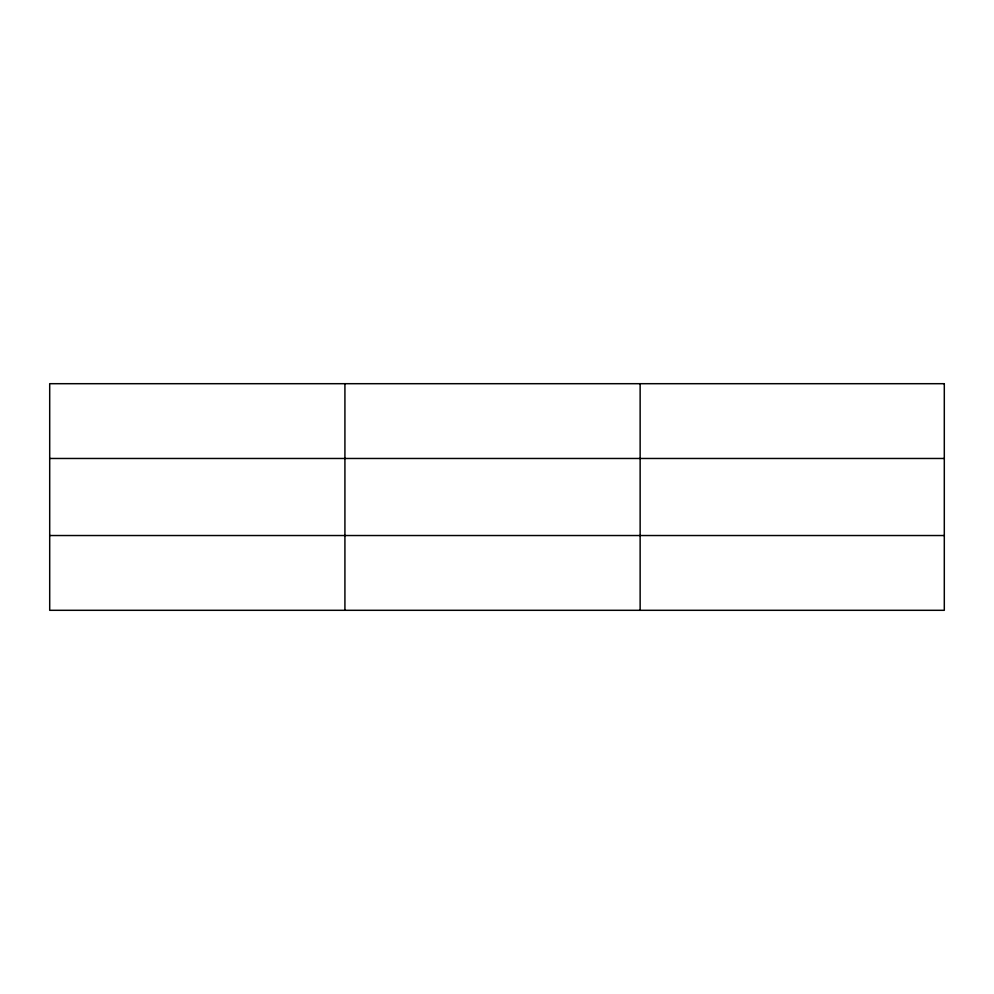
<?xml version="1.0" encoding="UTF-8"?>
<svg xmlns="http://www.w3.org/2000/svg" width="994" height="994" viewBox="0 0 994 994"><rect width="100%" height="100%" fill="white"/><g stroke="black" fill="none" stroke-linecap="round" stroke-linejoin="round"><path stroke-width="1.49" d="M344.918 383.696L344.918 610.304M640.136 383.696L640.136 610.304M49.7 458.47L944.3 458.47M49.7 535.53L944.3 535.53M944.3 383.696L944.3 610.304L49.7 610.304L49.7 383.696L944.3 383.696"/></g></svg>
